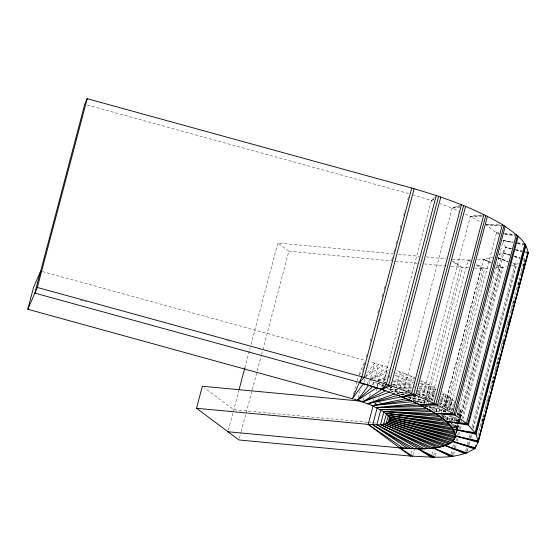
<?xml version="1.0" encoding="UTF-8"?>
<svg xmlns="http://www.w3.org/2000/svg" width="556" height="556" viewBox="0 0 556 556"><rect width="100%" height="100%" fill="white"/><g stroke="black" fill="none" stroke-linecap="round" stroke-linejoin="round"><path stroke-width="0.42" stroke-dasharray="2.78 2.08" d="M228.398 430.129L238.83 390.646M244.814 367.996L250.13 347.861M251.02 344.505L277.84 242.993L393.433 253.849M239.414 438.302L240.963 432.429M241.186 431.588L252.049 390.479M252.271 389.638L261.362 355.242M261.577 354.401L288.842 251.215L277.84 242.993M353.637 393.738L356.869 381.499M357.084 380.686L357.953 377.42M362.644 370.24L364.951 361.497M366.063 357.306L366.946 353.95M370.275 341.363L371.158 338.013M377.809 312.84L378.699 309.483M382.021 296.904L382.91 293.547M384.015 289.349L384.682 286.833M391.772 259.986L392.661 256.636M393.766 252.438L394.656 249.081M395.983 244.049L396.873 240.692M400.195 228.106L401.084 224.749M403.524 215.526L404.851 210.488M407.736 199.583L408.618 196.226M358.279 397.735L360.434 389.575M363.909 382.035L364.771 378.775M363.193 400.244L363.839 397.797M367.502 383.932L368.579 379.852L372.075 381.145M368.982 384.398L370.491 378.692M370.706 377.878L374.584 363.193L366.487 374.077M369.594 396.345L370.456 393.078M372.61 384.926L373.472 381.659L382.222 385.51L383.932 385.475M373.264 384.78L374.556 379.887M374.772 379.067L378.65 364.388L370.053 361.866M377.211 386.079L382.597 365.688L365.577 376.773M373.521 400.681L373.952 399.055M376.106 390.896L376.968 387.636M377.183 386.816L378.045 383.557L379.706 383.216M378.775 398.562L379.206 396.928M381.791 387.143L382.222 385.51L383.925 385.343M382.236 386.719L431.449 200.473L435.668 196.157M382.771 386.142L383.633 382.882M383.848 382.062L387.727 367.384L371.422 378.004M389.304 377.656L390.382 373.576M390.048 390.465L390.91 387.205M394.941 392.279L400.327 371.888L395.441 373.66M398.701 393.669L399.993 388.776M400.209 387.956L404.087 373.278L396.136 370.338M402.217 395.128L403.51 390.236M403.725 389.415L407.604 374.737L395.114 377.267M402.676 395.205L404.01 390.173M404.233 389.332L452.111 208.118L461.473 204.712M408.299 391.313L412.177 376.634L393.029 380.519M410.092 399.298L410.738 396.852M412.489 399.222L413.157 396.706M413.518 399.986L414.595 395.907M417.486 402.752L419.21 396.226M419.426 395.413L423.088 381.548L420.531 381.798M420.913 403.441L422.421 397.735M422.636 396.914L470.355 216.312L483.004 214.685M424.207 403.329L425.284 399.257M425.5 398.437L429.169 384.571L419.78 384.759M411.308 453.585L412.413 449.387M424.603 403.246L425.715 399.055M425.938 398.214L460.514 267.339L452.257 261.174M412.837 455.371L414.387 449.498M425.694 406.707L426.355 404.191M426.577 403.357L427.467 400M427.689 399.159L462.488 267.443L452.389 260.966M428.579 402.864L429.225 400.417M429.44 399.604L432.888 386.552L419.231 386.823M429.114 407.77L429.552 406.095M430.886 401.057L468.124 260.118L470.703 259.993M430.365 408.465L431.011 406.019M432.304 401.126L435.751 388.074L420.996 380.568M432.832 409.98L433.909 405.901M435.953 411.76L437.287 406.728M436.036 411.954L437.544 406.241M438.927 411.843L440.435 406.13M440.651 405.317L443.883 393.078L441.422 391.563M441.172 412.51L442.465 407.617M442.68 406.804L445.912 394.572L441.61 394.183M431.894 454.69L433.228 449.658M443.202 411.899L443.639 410.224M444.529 406.867L481.1 268.444L475.331 264.739M441.944 417.076L443.049 412.879M443.271 412.045L443.716 410.363M444.605 407.006L483.616 259.353L494.465 257.039M443.16 416.896L443.591 415.262M444.452 412.003L445.314 408.736M445.53 407.923L448.546 396.504L441.666 395.886M433.645 455.635L434.98 450.596M443.625 417.883L444.286 415.367M445.175 412.01L483.081 268.548L489.885 268.214M435.292 455.552L436.397 451.361M445.043 418.64L445.933 415.283M447.483 409.411L484.721 268.465L476.422 264.295M446.746 419.822L447.823 415.742M449.331 410.029L452.132 399.43L440.234 397.846M446.871 420.781L448.199 415.742M449.748 409.869L496.522 232.853L486.083 225.187M448.984 420.871L450.277 415.978M451.569 411.086L454.155 401.293L443.883 393.078L442.173 392.967M450.756 421.49L452.049 416.597M450.965 424.652L453.182 416.263M451.389 424.485L453.543 416.326M452.097 425.361L452.528 423.728M452.556 427.064L453.849 422.171M454.064 421.358L455.142 417.278M453.189 427.724L454.266 423.644M453.835 427.613L454.732 424.207M455.559 421.087L456.949 415.818M457.171 414.978L503.277 240.477L513.285 242.075M454.474 427.849L455.552 423.769M454.599 428.057L456.108 422.345M456.323 421.531L457.616 416.639M457.831 415.825L459.77 408.479L458.075 408.125M455.267 427.807L456.128 424.541M455.746 428.064L456.608 424.805M457.47 421.545L458.547 417.466M458.763 416.646L460.486 410.119L457.935 409.591M455.927 429.142L457.651 422.616M457.866 421.795L458.512 419.349L447.017 415.735M456.101 428.933L457.651 423.06M457.873 422.219L459.207 417.188M459.43 416.347L502.652 252.758L505.348 247.211L503.277 240.477L513.237 242.374M456.511 428.516L458.019 422.803M458.234 421.99L459.312 417.91M459.527 417.097L461.035 411.384L458.158 405.859M455.85 432.359L457.838 424.763M458.651 421.754L459.131 419.87M459.993 416.611L461.07 412.531L457.727 411.718M455.913 432.985L458.068 424.826M458.929 421.566L459.36 419.933M456.149 432.776L457.011 429.517M457.227 428.704L458.735 422.991M458.95 422.178L461.105 414.018L456.928 413.004M456.122 433.305L457.199 429.225L456.365 432.617M457.414 428.405L458.922 422.699M459.138 421.886L460.646 416.173L457.324 415.249M457.47 428.426L459.02 422.553M459.242 421.712L460.132 418.355M460.354 417.514L505.348 247.211L511.214 248.504M456.393 433.11L458.547 424.951M459.409 421.691L460.278 418.425M460.493 417.612L461.139 415.165L461.035 411.384L457.657 410.62M451.006 453.953L452.556 448.08M452.779 447.239L453.884 443.042M456.545 432.978L457.435 429.621M457.651 428.78L459.207 422.907M459.43 422.067L500.212 267.707L496.438 265.803M452.424 454.711L453.974 448.838M454.196 447.997L455.753 442.124M455.969 441.283L457.303 436.252M457.525 435.411L459.075 429.538M459.298 428.704L460.848 422.831M461.07 421.99L461.737 419.474M461.96 418.633L501.853 267.624L506.433 266.644M453.661 454.447L455.218 448.574M455.44 447.733L456.323 444.376M457.213 441.019L458.54 435.987M458.763 435.146L460.09 430.115M460.312 429.274L461.424 425.083M462.974 419.21L503.097 267.36L496.084 264.475M465.567 451.111L466.456 447.761M467.339 444.404L468.228 441.047M469.111 437.69L470.001 434.333M471.995 426.786L514.773 264.865L512.437 263.905M466.581 451.687L468.138 445.815M468.36 444.974L469.243 441.624M470.133 438.267L471.238 434.069M472.788 428.196L516.017 264.6L518.261 263.349M467.367 451.25L468.249 447.9M469.139 444.543L470.022 441.186M470.911 437.829L471.801 434.472M473.351 428.6L516.795 264.169L512.02 262.543M477.819 435.397L524.148 260.062M480.815 426.577L483.699 415.666M485.471 408.959L488.578 397.213M491.011 387.984L494.117 376.238M495.222 372.04L495.889 369.525M496.112 368.691L499.656 355.263M501.429 348.549L503.868 339.327M505.64 332.613L506.307 330.097M506.53 329.256L509.414 318.352M511.186 311.638L514.286 299.892M516.948 289.829L519.832 278.917M520.937 274.727L521.604 272.211M521.827 271.37L524.704 260.465M482.212 421.789L483.762 415.916M487.751 400.82L488.641 397.464M492.63 382.361L494.18 376.488M497.509 363.902L499.059 358.029M503.048 342.934L503.938 339.577M507.927 324.475L509.477 318.602M513.466 303.5L514.356 300.143M518.345 285.04L519.228 281.69M523.217 266.588L524.774 260.715M359.176 374.299L364.896 361.219M460.007 417.486L461.139 415.165L456.956 414.074M359.176 375.244L362.213 371.165M365.355 376.433L378.65 364.388L389.304 367.905M456.198 421.323L458.512 419.349M433.597 199.208L431.449 200.473L413.386 194.961M498.975 254.808L502.652 252.758L510.172 254.85M370.894 378.733L389.367 369.803M433.784 199.625L431.449 200.473L433.833 201.355M371.839 378.664L388.109 372.742M377.538 380.179L387.303 376.627M378.434 380.297L388.366 377.58M394.982 375.773L404.087 373.278L414.991 377.802M460.361 206.269L452.111 208.118L440.185 203.711M511.437 265.58L516.017 264.6L512.027 263.113M378.469 380.645L386.788 378.956M379.755 383.306L378.045 383.557L379.748 383.39M384.036 382.688L385.746 382.438M393.446 381.319L415.693 378.094M459.701 207.152L452.111 208.118L458.95 211.19M384.001 382.98L388.262 382.563M393.37 382.069L413.796 380.089M392.439 384.516L416.277 382.208M482.358 215.638L470.355 216.312L465.038 213.921M382.222 385.51L383.953 385.412M392.599 384.933L412.476 383.821M419.391 383.438L426.306 383.049M477.59 259.652L483.616 259.353L491.407 262.557M495.91 267.916L501.853 267.624L496.536 265.212M393.321 385.287L412.948 384.898M390.215 387.4L391.917 387.372M398.749 387.233L414.964 386.906M482.274 216.326L470.355 216.312L480.877 222.164M486.236 224.68L500.706 224.7M390.242 387.539L391.959 387.56M398.826 387.636L411.704 387.789M419.439 387.88L435.751 388.074M378.539 402.69L381.02 402.732M390.229 387.657L391.945 387.727M400.515 388.074L411.655 388.519M418.508 388.797L436.502 389.52M386.587 387.88L389.151 389.464L397.721 389.805M406.29 390.152L411.433 390.354M417.431 390.597L435.424 391.32M501.463 225.465L486.229 224.721L500.88 226.07M452.049 259.256L468.124 260.118L470.39 261.257M468.409 267.763L451.027 266.449M474.331 268.082L483.081 268.548L476.346 264.753M407.082 393.433L391.785 391.396L389.151 389.464L398.562 390.083M407.965 390.708L411.384 390.931M417.375 391.327L436.189 392.571M499.1 233.089L496.522 232.853L498.211 234.757M504.264 233.555L516.315 234.639M389.151 389.464L398.61 390.312M408.069 391.167L410.655 391.396M417.535 392.015L434.729 393.565M407.27 392.786L391.785 391.396L407.124 393.12M416.729 393.641L434.785 395.267M398.61 254.335L419.314 256.281M426.216 256.928L446.058 258.797M288.842 251.215L417.382 263.287M424.284 263.933L446.711 266.039M367.495 422.296L233.784 409.737L204.393 387.782M368.357 422.372L371.811 422.699M372.673 422.782L376.12 423.102M417.347 394.267L434.389 396.178M440.352 396.845L450.575 397.992M499.038 233.172L496.522 232.853L499.024 233.256M504.911 233.916L516.656 235.396M418.133 394.906L434.285 397.053M397.213 393.717L404.858 394.732M423.561 397.22L433.756 398.582M439.706 399.375L454.155 401.293M403.99 394.816L397.199 393.78L404.024 395.017M413.317 396.247L415.86 396.637M424.339 397.929L433.666 399.361M439.601 400.264L454.871 402.6M504.862 234.187L514.877 235.779M517.462 242.736L524.968 243.938M413.379 396.63L419.335 397.651M426.146 398.826L433.805 400.139M439.761 401.161L454.224 403.649M408.806 397.373L423.269 399.861M439.442 402.641L453.904 405.129M517.386 243.167L524.857 244.584M408.674 397.596L424.68 400.647M439.004 403.371L453.321 406.095M407.937 397.686L428.328 401.932M438.531 404.059L452.973 407.068M412.899 400.209L426.501 403.044M441.791 406.227L452.841 408.528M503.277 240.477L512.493 242.506M517.525 243.611L525.066 245.272M515.405 249.422L522.112 250.902M525.469 251.639L527.978 252.188M413.671 400.681L424.666 403.169M444.967 407.757L452.577 409.473M415.123 401.349L424.311 403.587M433.499 405.824L440.185 407.451M446.864 409.077L451.875 410.293M427.689 405.887L443.563 409.751M511.881 248.838L505.348 247.211L511.2 248.838M515.961 249.852L521.674 251.277M525.754 252.292L528.2 252.904M425.201 405.79L446.093 411.238M87.25 105.035L409.285 193.71M42.353 271.543L365.229 360.455M80.46 300.136L86.312 301.748M226.841 340.446L230.184 341.363M515.377 250.005L522.063 251.861M525.406 252.792L527.915 253.494M514.349 256.01L520.201 257.643M523.543 258.568L525.212 259.033M424.979 406.241L446.544 412.246M431.803 409.633L440.929 412.177M433.993 410.933L438.114 412.156M449.637 415.568L456.219 417.521M510.074 255.044L502.652 252.758L509.817 255.19M514.203 256.316L519.978 258.095M523.279 259.117L524.927 259.624M440.79 415.304L457.206 420.468M442.284 416.68L455.378 421.052M514.592 256.816L520.166 258.707M498.482 257.942L508.038 261.195M445.794 418.87L452.271 421.156M497.689 257.755L508.045 261.626M497.634 257.824L507.76 261.987M491.212 262.8L483.616 259.353L491.156 263.148M470.369 261.383L468.124 260.118L470.286 261.508M374.723 402.857L376.148 403.83M374.695 402.885L376.065 403.906"/><path stroke-width="0.83" d="M362.797 401.321L202.342 386.246L196.525 408.271L368.19 424.395C375.175 424.277 385.517 426.883 390.124 420.183L389.374 417.056L387.991 415.283L383.334 411.482L372.228 405.581L357.633 400.181L27.8 309.261L33.617 287.237L40.685 271.085M27.8 309.261L37.335 287.452L87.209 98.69L411.76 188.06C443.695 197.255 475.408 208.382 504 225.59C513.674 232.797 526.205 239.865 528.2 252.904L478.327 441.666L475.053 448.386C456.094 460.59 431.991 456.796 410.641 456.101L238.969 439.977L196.525 408.271M239.052 389.812L244.814 367.996M411.76 188.06L361.887 376.822L352.344 398.631L363.478 383.668M414.109 188.776L364.236 377.538L359.412 382.472L34.868 293.109L84.741 104.34L87.209 98.69M410.641 456.101L368.19 424.395L373.145 405.637M377.246 407.59L372.722 424.714L407.652 448.449M436.272 195.538L386.399 384.3L381.576 389.242L359.412 382.472L385.857 390.708L362.762 401.87L381.909 389.402M380.95 409.285L376.857 424.784L418.446 448.817M438.621 196.254L388.748 385.016L381.576 389.242C403.573 397.227 426.056 405.574 444.758 420.016C449.707 424.464 456.024 429.823 455.315 437.19C453.057 444.022 445.106 445.842 438.906 447.323C425.931 449.547 412.691 448.97 399.632 447.879L227.967 431.755M383.967 411.551L380.519 424.603L428.106 448.546M440.811 197.067L390.938 385.829L381.576 389.242M386.462 413.574L383.661 424.172L436.488 447.649M388.387 415.353L386.232 423.505L443.445 446.141M389.693 416.896L388.185 422.609L448.88 444.035M390.354 418.23L389.492 421.497L452.688 441.374M390.555 418.55L390.124 420.183L454.829 438.197M461.473 204.712L411.6 393.474L402.238 396.887L415.728 395.156L465.601 206.394M463.669 205.525L413.796 394.287L402.238 396.887M483.852 214.581L433.979 403.343L420.482 405.074L398.27 395.302L367.655 403.684L394.51 393.905M485.784 215.45L435.911 404.212L376.405 407.534L417.271 403.573M487.376 216.333L437.502 405.102L420.482 405.074C433.388 412.983 451.618 419.669 455.475 435.973L452.779 441.52C437.134 451.583 417.25 448.449 399.632 447.879L412.615 456.205M502.402 224.707L452.528 413.469L435.508 413.442L455.308 415.221L505.182 226.459M504 225.59L454.127 414.352L467.624 424.263L475.811 433.506L478.327 441.666L455.475 435.973L478.104 440.957L527.978 252.188M516.315 234.639L466.442 423.401L446.649 421.615L468.34 425.076L518.213 236.314M517.497 235.501L467.624 424.263L446.649 421.615M524.968 243.938L475.095 432.7L453.404 429.239L476.033 434.222L525.907 245.46M525.684 244.744L475.811 433.506L389.374 417.056L452.341 427.884M475.498 446.711L475.053 448.386L452.779 441.52L474.275 448.824M476.005 445.28L475.338 447.802L452.779 441.52M527.915 253.494L478.042 442.256L455.475 435.973M527.241 254.877L528.2 252.904M376.78 387.713L357.633 400.181L368.767 385.218M357.633 400.181L372.833 386.406M362.762 401.87L389.617 392.098M367.655 403.684L401.786 396.762M413.087 401.62L372.228 405.581L406.36 398.652M372.228 405.581L409.876 400.111M376.405 407.534L423.345 406.596M432.401 411.614L380.13 409.508L427.071 408.57M380.13 409.508L429.934 410.092M440.095 416.59L383.334 411.482L435.605 413.588M435.508 413.442L454.127 414.352C425.535 397.144 393.822 386.017 361.887 376.822L37.335 287.452M383.334 411.482L438.065 415.103M446.315 421.448L385.968 413.421L442.729 418.529M385.968 413.421L444.758 420.016M450.958 426.111L387.991 415.283L448.338 423.318M387.991 415.283L449.894 424.756M389.374 417.056L453.953 430.504M455.246 434.556L390.09 418.696L454.669 432.144M390.09 418.696L455.218 433.409M455.288 436.043L390.124 420.183L455.315 437.19M454.189 439.504L389.492 421.497L453.696 440.519M451.382 442.486L388.185 422.609L450.381 443.347M466.922 452.931L445.425 445.627L464.899 453.633M446.927 444.932L386.232 423.505L466.143 453.369M440.88 446.809L383.661 424.172L438.906 447.323M450.339 456.469L433.743 448.115L453.223 456.122M433.346 448.08L380.519 424.603L430.928 448.407M433.743 448.115L451.979 456.386M424.443 448.727L376.857 424.784L421.622 448.866M431.227 457.206L418.251 448.88L434.848 457.234M418.251 448.88L433.207 457.31M414.31 448.748L372.722 424.714L411.134 448.692M368.19 424.395L403.121 448.129"/></g></svg>
